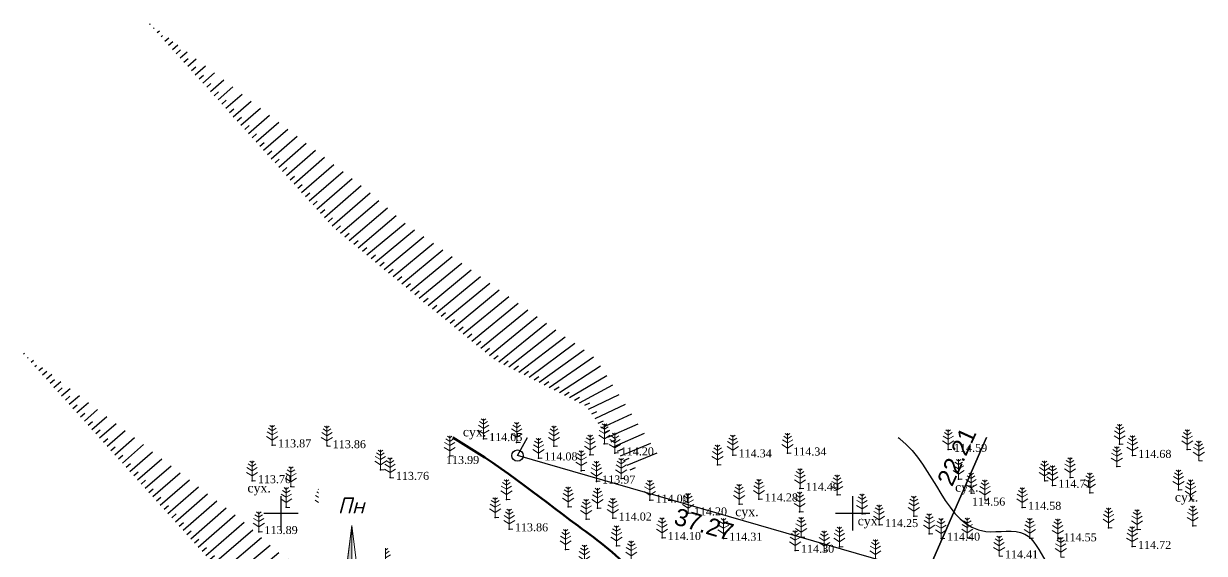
# Model space of a CAD drawing. Header units: millimetres. Extents: x 5405527 to 5405632, y 5524826 to 5524943.
# Drawn here: x 5405527.5 to 5405630.8, y 5524896.5 to 5524942.8 of the extents above; entities that cross this region are included whole.
import ezdxf
from ezdxf.enums import TextEntityAlignment as Align

# ---------------------------------------------------------------- set-up
doc = ezdxf.new("R2010")
doc.units = ezdxf.units.MM
doc.set_wipeout_variables(frame=1)
doc.linetypes.add('0', pattern=[0])
for name, color, linetype, lineweight in [('#Лист (текст_ПН)', 250, 'Continuous', 0), ('#Штамп', 250, 'Continuous', 0), ('11900000', 1, 'Continuous', 30), ('ТОЧКИ', 7, 'Continuous', 30)]:
    doc.layers.add(name, color=color, linetype=linetype, lineweight=lineweight)
for name, color, linetype in [('горизонтали', 42, 'Continuous'), ('Ділянки_Межі', 10, 'Continuous'), ('надписи', 7, 'Continuous'), ('Откос', 7, 'Continuous'), ('отметки', 7, 'Continuous'), ('промеры', 185, 'Continuous'), ('Растительность', 7, 'Continuous')]:
    doc.layers.add(name, color=color, linetype=linetype)
doc.styles.get("Standard").update_dxf_attribs({"font": 'arial.ttf'})
doc.styles.add('times', font='times.ttf')
doc.styles.add('Мой_Топо', font='isocpeui.ttf')

# ---------------------------------------------------------------- blocks, each defined once
blk = doc.blocks.new('A$C51FE15A3')
at = {"layer": 'Растительность', "color": 94, "lineweight": 0}
for points in [[(-0.45, 1.17), (0, 0.9), (0.45, 1.17)], [(-0.34, 1.49), (0, 1.27), (0.34, 1.49)], [(-0.2, 1.73), (0, 1.58), (0.2, 1.73)], [(0, 1.75), (0, 0), (0.32, 0)], [(-0.49, 0.75), (0, 0.44), (0.49, 0.75)]]:
    blk.add_lwpolyline(points, dxfattribs=at)
blk = doc.blocks.new('Geo_Otkos_1', base_point=(5406079.34, 5525314.65, 108.81))
at = {"color": 0, "lineweight": -2}
for p, q in [((5406080, 5525313.91, 108.81), (5406080.07, 5525313.96, 108.81)), ((5406080.34, 5525313.54, 108.81), (5406080.4, 5525313.6, 108.81)), ((5406080.67, 5525313.18, 108.81), (5406080.87, 5525313.35, 108.81)), ((5406081, 5525312.81, 108.81), (5406081.13, 5525312.93, 108.81)), ((5406081.33, 5525312.44, 108.81), (5406081.67, 5525312.73, 108.81)), ((5406081.66, 5525312.07, 108.81), (5406082.04, 5525312.4, 108.81)), ((5406082, 5525311.71, 108.81), (5406082.47, 5525312.12, 108.81)), ((5406082.33, 5525311.34, 108.81), (5406082.71, 5525311.67, 108.81)), ((5406082.66, 5525310.97, 108.81), (5406083.27, 5525311.5, 108.81)), ((5406082.99, 5525310.6, 108.81), (5406083.37, 5525310.93, 108.81)), ((5406083.33, 5525310.24, 108.81), (5406084.08, 5525310.89, 108.81)), ((5406083.66, 5525309.87, 108.81), (5406084.04, 5525310.2, 108.81)), ((5406083.99, 5525309.5, 108.81), (5406084.88, 5525310.27, 108.81)), ((5406084.32, 5525309.13, 108.81), (5406084.7, 5525309.46, 108.81)), ((5406084.65, 5525308.77, 108.81), (5406085.68, 5525309.66, 108.81)), ((5406085.32, 5525308.03, 108.81), (5406086.48, 5525309.04, 108.81)), ((5406084.99, 5525308.4, 108.81), (5406085.36, 5525308.73, 108.81)), ((5406085.98, 5525307.3, 108.81), (5406087.28, 5525308.43, 108.81)), ((5406085.65, 5525307.66, 108.81), (5406086.03, 5525307.99, 108.81)), ((5406086.32, 5525306.93, 108.81), (5406086.69, 5525307.26, 108.81)), ((5406086.65, 5525306.56, 108.81), (5406088.09, 5525307.81, 108.81)), ((5406087.31, 5525305.83, 108.81), (5406088.89, 5525307.2, 108.81)), ((5406086.98, 5525306.19, 108.81), (5406087.36, 5525306.52, 108.81)), ((5406087.98, 5525305.09, 108.81), (5406089.69, 5525306.58, 108.81)), ((5406088.64, 5525304.36, 108.81), (5406090.49, 5525305.97, 108.81)), ((5406087.64, 5525305.46, 108.81), (5406088.02, 5525305.79, 108.81)), ((5406088.31, 5525304.72, 108.81), (5406088.69, 5525305.05, 108.81)), ((5406089.3, 5525303.62, 108.81), (5406091.29, 5525305.35, 108.81)), ((5406088.97, 5525303.99, 108.81), (5406089.35, 5525304.32, 108.81)), ((5406089.97, 5525302.89, 108.81), (5406092.09, 5525304.74, 108.81)), ((5406090.63, 5525302.15, 108.81), (5406092.9, 5525304.12, 108.81)), ((5406089.64, 5525303.26, 108.81), (5406090.01, 5525303.58, 108.81)), ((5406090.3, 5525302.52, 108.81), (5406090.68, 5525302.85, 108.81)), ((5406091.3, 5525301.42, 108.81), (5406093.7, 5525303.51, 108.81)), ((5406091.96, 5525300.68, 108.81), (5406094.5, 5525302.89, 108.81)), ((5406090.97, 5525301.79, 108.81), (5406091.34, 5525302.11, 108.81)), ((5406092.63, 5525299.95, 108.81), (5406095.3, 5525302.28, 108.81)), ((5406091.63, 5525301.05, 108.81), (5406092.01, 5525301.38, 108.81)), ((5406093.29, 5525299.21, 108.81), (5406096.1, 5525301.66, 108.81)), ((5406093.95, 5525298.48, 108.81), (5406096.91, 5525301.05, 108.81)), ((5406092.29, 5525300.32, 108.81), (5406092.67, 5525300.64, 108.81)), ((5406092.96, 5525299.58, 108.81), (5406093.34, 5525299.91, 108.81)), ((5406094.62, 5525297.74, 108.81), (5406097.71, 5525300.43, 108.81)), ((5406095.28, 5525297.01, 108.81), (5406098.51, 5525299.82, 108.81)), ((5406093.62, 5525298.85, 108.81), (5406094, 5525299.17, 108.81)), ((5406095.95, 5525296.27, 108.81), (5406099.29, 5525299.18, 108.81)), ((5406094.29, 5525298.11, 108.81), (5406094.66, 5525298.44, 108.81)), ((5406094.95, 5525297.38, 108.81), (5406095.33, 5525297.7, 108.81)), ((5406096.7, 5525295.63, 108.81), (5406100.05, 5525298.51, 108.81)), ((5406097.46, 5525295, 108.81), (5406100.81, 5525297.85, 108.81)), ((5406095.62, 5525296.64, 108.81), (5406095.99, 5525296.97, 108.81)), ((5406098.23, 5525294.37, 108.81), (5406101.57, 5525297.18, 108.81)), ((5406096.32, 5525295.94, 108.81), (5406096.69, 5525296.27, 108.81)), ((5406097.08, 5525295.31, 108.81), (5406097.46, 5525295.64, 108.81)), ((5406098.99, 5525293.74, 108.81), (5406102.34, 5525296.53, 108.81)), ((5406099.76, 5525293.11, 108.81), (5406103.17, 5525295.94, 108.81)), ((5406097.85, 5525294.68, 108.81), (5406098.23, 5525295.01, 108.81)), ((5406100.52, 5525292.48, 108.81), (5406103.99, 5525295.36, 108.81)), ((5406101.29, 5525291.85, 108.81), (5406104.81, 5525294.78, 108.81)), ((5406098.61, 5525294.06, 108.81), (5406098.99, 5525294.38, 108.81)), ((5406099.37, 5525293.43, 108.81), (5406099.76, 5525293.75, 108.81)), ((5406102.05, 5525291.22, 108.81), (5406105.64, 5525294.19, 108.81)), ((5406102.82, 5525290.59, 108.81), (5406106.46, 5525293.61, 108.81)), ((5406100.14, 5525292.8, 108.81), (5406100.52, 5525293.12, 108.81)), ((5406103.58, 5525289.96, 108.81), (5406107.29, 5525293.02, 108.81)), ((5406100.9, 5525292.17, 108.81), (5406101.29, 5525292.49, 108.81)), ((5406101.67, 5525291.54, 108.81), (5406102.05, 5525291.86, 108.81)), ((5406104.35, 5525289.33, 108.81), (5406108.11, 5525292.44, 108.81)), ((5406105.11, 5525288.71, 108.81), (5406108.94, 5525291.85, 108.81)), ((5406102.43, 5525290.91, 108.81), (5406102.82, 5525291.23, 108.81)), ((5406103.2, 5525290.28, 108.81), (5406103.58, 5525290.6, 108.81)), ((5406105.88, 5525288.08, 108.81), (5406109.76, 5525291.27, 108.81)), ((5406106.65, 5525287.45, 108.81), (5406110.58, 5525290.68, 108.81)), ((5406103.96, 5525289.65, 108.81), (5406104.35, 5525289.97, 108.81)), ((5406107.42, 5525286.83, 108.81), (5406111.41, 5525290.1, 108.81)), ((5406108.18, 5525286.2, 108.81), (5406112.23, 5525289.51, 108.81)), ((5406104.73, 5525289.02, 108.81), (5406105.12, 5525289.34, 108.81)), ((5406105.5, 5525288.39, 108.81), (5406105.88, 5525288.71, 108.81)), ((5406108.95, 5525285.58, 108.81), (5406113.06, 5525288.93, 108.81)), ((5406106.27, 5525287.77, 108.81), (5406106.65, 5525288.09, 108.81)), ((5406107.03, 5525287.14, 108.81), (5406107.42, 5525287.46, 108.81)), ((5406109.72, 5525284.95, 108.81), (5406113.88, 5525288.35, 108.81)), ((5406110.53, 5525284.39, 108.81), (5406114.71, 5525287.76, 108.81)), ((5406107.8, 5525286.52, 108.81), (5406108.19, 5525286.83, 108.81)), ((5406111.42, 5525283.95, 108.81), (5406115.53, 5525287.18, 108.81)), ((5406112.3, 5525283.5, 108.81), (5406116.35, 5525286.59, 108.81)), ((5406108.57, 5525285.89, 108.81), (5406108.95, 5525286.21, 108.81)), ((5406109.33, 5525285.26, 108.81), (5406109.72, 5525285.58, 108.81)), ((5406113.18, 5525283.05, 108.81), (5406117.18, 5525286.01, 108.81)), ((5406114.07, 5525282.6, 108.81), (5406118, 5525285.43, 108.81)), ((5406110.1, 5525284.64, 108.81), (5406110.49, 5525284.95, 108.81)), ((5406110.97, 5525284.17, 108.81), (5406111.36, 5525284.48, 108.81)), ((5406114.95, 5525282.16, 108.81), (5406118.82, 5525284.84, 108.81)), ((5406111.86, 5525283.72, 108.81), (5406112.25, 5525284.03, 108.81)), ((5406112.74, 5525283.28, 108.81), (5406113.14, 5525283.58, 108.81)), ((5406115.84, 5525281.71, 108.81), (5406119.43, 5525284.05, 108.81)), ((5406113.63, 5525282.83, 108.81), (5406114.03, 5525283.12, 108.81)), ((5406114.51, 5525282.38, 108.81), (5406114.92, 5525282.67, 108.81)), ((5406115.39, 5525281.93, 108.81), (5406115.81, 5525282.21, 108.81)), ((5406116.72, 5525281.26, 108.81), (5406119.98, 5525283.21, 108.81)), ((5406117.6, 5525280.82, 108.81), (5406120.52, 5525282.37, 108.81)), ((5406116.28, 5525281.49, 108.81), (5406116.7, 5525281.75, 108.81)), ((5406117.16, 5525281.04, 108.81), (5406117.6, 5525281.29, 108.81)), ((5406118.39, 5525280.26, 108.81), (5406121.07, 5525281.52, 108.81)), ((5406118.05, 5525280.59, 108.81), (5406118.49, 5525280.81, 108.81)), ((5406118.95, 5525279.44, 108.81), (5406121.62, 5525280.68, 108.81)), ((5406118.67, 5525279.85, 108.81), (5406119.12, 5525280.06, 108.81)), ((5406119.23, 5525279.03, 108.81), (5406119.68, 5525279.24, 108.81)), ((5406119.51, 5525278.62, 108.81), (5406122.17, 5525279.83, 108.81)), ((5406119.79, 5525278.21, 108.81), (5406120.25, 5525278.42, 108.81)), ((5406120.07, 5525277.81, 108.81), (5406122.73, 5525278.98, 108.81)), ((5406120.63, 5525276.99, 108.81), (5406123.28, 5525278.14, 108.81)), ((5406120.35, 5525277.4, 108.81), (5406120.81, 5525277.6, 108.81)), ((5406121.19, 5525276.17, 108.81), (5406123.83, 5525277.29, 108.81)), ((5406120.91, 5525276.58, 108.81), (5406121.37, 5525276.78, 108.81)), ((5406121.75, 5525275.36, 108.81), (5406124.38, 5525276.44, 108.81)), ((5406121.47, 5525275.76, 108.81), (5406121.93, 5525275.96, 108.81)), ((5406122.03, 5525274.95, 108.81), (5406122.5, 5525275.14, 108.81))]:
    blk.add_line(p, q, dxfattribs=at)
blk = doc.blocks.new('*U7')
at = {"color": 0}
for points in [[(-0.113, 0), (-0.109, -0.029), (-0.097, -0.056)], [(-0.113, 0), (-0.097, -0.056), (0, 0)], [(-0.097, -0.056), (0, -0.113), (0, 0)], [(-0.097, -0.056), (-0.08, -0.08), (-0.056, -0.097)], [(-0.097, -0.056), (-0.056, -0.097), (0, -0.113)], [(-0.056, -0.097), (-0.029, -0.109), (0, -0.113)]]:
    blk.add_solid(points, dxfattribs=at)
blk = doc.blocks.new('*U8')
at = {"color": 0}
for points in [[(0, 0), (0.097, 0.056), (0, 0.113)], [(0.097, 0.056), (0.029, 0.109), (0, 0.113)], [(0, 0), (0.113, 0), (0.097, 0.056)], [(0.097, 0.056), (0.056, 0.097), (0.029, 0.109)], [(0.097, 0.056), (0.08, 0.08), (0.056, 0.097)], [(0.113, 0), (0.109, 0.029), (0.097, 0.056)]]:
    blk.add_solid(points, dxfattribs=at)
blk = doc.blocks.new('*U9')
at = {"color": 0}
for points in [[(0, -1.136), (0.021, -1.138), (0, -0.288)], [(0.021, -1.138), (0.042, -1.142), (0, -0.288)], [(0.042, -1.142), (0.062, -1.15), (0, -0.288)], [(0.062, -1.15), (0.081, -1.16), (0, -0.288)], [(0.081, -1.16), (0.098, -1.173), (0, -0.288)], [(0.098, -1.173), (0.113, -1.188), (0, -0.288)]]:
    blk.add_solid(points, dxfattribs=at)
blk = doc.blocks.new('*U10')
at = {"color": 0}
for points in [[(-0.113, 0.297), (-0.098, 0.312), (0, 1.197)], [(-0.098, 0.312), (-0.081, 0.325), (0, 1.197)], [(-0.081, 0.325), (-0.062, 0.335), (0, 1.197)], [(-0.062, 0.335), (-0.042, 0.343), (0, 1.197)], [(-0.042, 0.343), (-0.021, 0.347), (0, 1.197)], [(-0.021, 0.347), (0, 0.349), (0, 1.197)]]:
    blk.add_solid(points, dxfattribs=at)
blk = doc.blocks.new('#Північ')
at = {"color": 7}
blk.add_wipeout([(-2.9, 10.63), (2.9, 10.63), (2.9, -7.98), (-2.9, -7.98)], dxfattribs=at).dxf.layer = '#Лист (текст_ПН)'
at = {"layer": '#Лист (текст_ПН)'}
for p, q in [((-0.66, 1.75), (0, 7.04)), ((0, 7.04), (0, 2.05)), ((0, 7.04), (0.66, 1.75)), ((0, 1.34), (0, 0.81)), ((-1.34, 0), (-0.81, 0)), ((-0.66, 0), (0.66, 0)), ((0, 0.66), (0, -0.66)), ((1.34, 0), (0.81, 0)), ((0, -1.34), (0, -0.81)), ((-0.66, -6.99), (0, -1.69)), ((0, -1.69), (0.66, -6.99)), ((0, -1.69), (0, -6.69))]:
    blk.add_line(p, q, dxfattribs=at)
at = {"layer": '#Лист (текст_ПН)', "flags": 128}
for points in [[(0, 7.04), (-0.66, 1.75, -0.218585), (0, 2.05)], [(0, 0), (-0.66, 0, 0.414214), (0, -0.66)]]:
    blk.add_lwpolyline(points, format="xyb", close=True, dxfattribs=at)
at = {"layer": '#Лист (текст_ПН)'}
blk.add_circle((0, 0), 0.662, dxfattribs=at)
for centre in [(0, 1.18), (0, -7.56)]:
    blk.add_arc(centre, 0.874, 40.6798, 139.3202, dxfattribs=at)
at = {"layer": '#Лист (текст_ПН)', "xscale": 5.883850111352785, "yscale": 5.883850111352785, "zscale": 5.883850111352785}
for name in ['*U10', '*U7', '*U8', '*U9']:
    blk.add_blockref(name, (0, 0), dxfattribs=at)
at = {"layer": '#Лист (текст_ПН)', "style": 'Мой_Топо'}
blk.add_text('Пн', height=1.4, dxfattribs=at).set_placement((-1.22, 8.08))

msp = doc.modelspace()

# ---------------------------------------------------------------- linework, layer by layer
at = {"layer": '11900000', "color": 0, "linetype": '0', "lineweight": 15, "ltscale": 0.7}
for points in [[(5405550, 5524898.5), (5405550, 5524901.5)], [(5405550, 5524898.5), (5405550, 5524901.5)], [(5405550, 5524898.5), (5405550, 5524901.5)], [(5405550, 5524898.5), (5405550, 5524901.5)], [(5405550, 5524898.5), (5405550, 5524901.5)], [(5405550, 5524898.5), (5405550, 5524901.5)], [(5405550, 5524898.5), (5405550, 5524901.5)], [(5405550, 5524898.5), (5405550, 5524901.5)], [(5405550, 5524898.5), (5405550, 5524901.5)], [(5405550, 5524898.5), (5405550, 5524901.5)], [(5405550, 5524898.5), (5405550, 5524901.5)], [(5405600, 5524898.5), (5405600, 5524901.5)], [(5405600, 5524898.5), (5405600, 5524901.5)], [(5405600, 5524898.5), (5405600, 5524901.5)], [(5405600, 5524898.5), (5405600, 5524901.5)], [(5405600, 5524898.5), (5405600, 5524901.5)], [(5405600, 5524898.5), (5405600, 5524901.5)], [(5405600, 5524898.5), (5405600, 5524901.5)], [(5405600, 5524898.5), (5405600, 5524901.5)], [(5405548.5, 5524900), (5405551.5, 5524900)], [(5405548.5, 5524900), (5405551.5, 5524900)], [(5405548.5, 5524900), (5405551.5, 5524900)], [(5405548.5, 5524900), (5405551.5, 5524900)], [(5405548.5, 5524900), (5405551.5, 5524900)], [(5405548.5, 5524900), (5405551.5, 5524900)], [(5405548.5, 5524900), (5405551.5, 5524900)], [(5405548.5, 5524900), (5405551.5, 5524900)], [(5405548.5, 5524900), (5405551.5, 5524900)], [(5405548.5, 5524900), (5405551.5, 5524900)], [(5405548.5, 5524900), (5405551.5, 5524900)], [(5405598.5, 5524900), (5405601.5, 5524900)], [(5405598.5, 5524900), (5405601.5, 5524900)], [(5405598.5, 5524900), (5405601.5, 5524900)], [(5405598.5, 5524900), (5405601.5, 5524900)], [(5405598.5, 5524900), (5405601.5, 5524900)]]:
    msp.add_lwpolyline(points, dxfattribs=at)
at = {"layer": '11900000', "linetype": '0', "lineweight": 15, "ltscale": 0.7}
for points in [[(5405550, 5524898.5), (5405550, 5524901.5)], [(5405550, 5524898.5), (5405550, 5524901.5)], [(5405550, 5524898.5), (5405550, 5524901.5)], [(5405600, 5524898.5), (5405600, 5524901.5)], [(5405548.5, 5524900), (5405551.5, 5524900)], [(5405548.5, 5524900), (5405551.5, 5524900)], [(5405548.5, 5524900), (5405551.5, 5524900)], [(5405548.5, 5524900), (5405551.5, 5524900)], [(5405548.5, 5524900), (5405551.5, 5524900)], [(5405548.5, 5524900), (5405551.5, 5524900)]]:
    msp.add_lwpolyline(points, dxfattribs=at)
at = {"layer": '11900000', "color": 7}
for points in [[(5405550, 5524898.5, 0), (5405550, 5524901.5, 0)], [(5405550, 5524898.5, 0), (5405550, 5524901.5, 0)], [(5405600, 5524898.5, 0), (5405600, 5524901.5, 0)], [(5405600, 5524898.5, 0), (5405600, 5524901.5, 0)], [(5405548.5, 5524900, 0), (5405551.5, 5524900, 0)], [(5405548.5, 5524900, 0), (5405551.5, 5524900, 0)], [(5405598.5, 5524900, 0), (5405601.5, 5524900, 0)], [(5405598.5, 5524900, 0), (5405601.5, 5524900, 0)]]:
    msp.add_polyline3d(points, dxfattribs=at)
at = {"layer": 'горизонтали', "color": 32, "lineweight": 50}
msp.add_open_spline([(5405606.46, 5524869.16), (5405605.88, 5524869.75), (5405604.52, 5524871.09), (5405599.07, 5524873.14), (5405593.86, 5524878.42), (5405589.94, 5524885.3), (5405583.8, 5524888.2), (5405581.69, 5524894.81), (5405574.07, 5524900.18), (5405568.85, 5524904.43), (5405565.01, 5524906.61)], degree=3, knots=[95.517258, 95.517258, 95.517258, 95.517258, 97.981196, 101.219145, 112.663477, 119.411918, 124.483522, 131.95838, 138.574265, 151.941327, 151.941327, 151.941327, 151.941327], dxfattribs=at)
at = {"layer": 'горизонтали', "color": 32}
msp.add_open_spline([(5405603.98, 5524906.61), (5405604.03, 5524906.57), (5405607.21, 5524904.24), (5405608.31, 5524897.15), (5405615.34, 5524898.96), (5405617.75, 5524893.31), (5405623.77, 5524890.89), (5405626.72, 5524885.69), (5405628.21, 5524880.76), (5405622.77, 5524879.38), (5405624.44, 5524872.57), (5405625.96, 5524867.15), (5405628.93, 5524863.67), (5405629.76, 5524862.06), (5405629.82, 5524861.95)], degree=3, knots=[990.233278, 990.233278, 990.233278, 990.233278, 990.407517, 1001.45042, 1004.85445, 1007.86787, 1017.487334, 1022.90954, 1026.380728, 1030.095834, 1035.395338, 1043.1603, 1048.251367, 1048.607705, 1048.607705, 1048.607705, 1048.607705], dxfattribs=at)
at = {"layer": 'Ділянки_Межі', "lineweight": 25}
msp.add_lwpolyline([(5405629.82, 5524888.23), (5405606.49, 5524894.7), (5405570.68, 5524905.04), (5405571.56, 5524906.61)], dxfattribs=at)
at = {"layer": 'Ділянки_Межі'}
for points in [[(5405611.71, 5524906.61), (5405606.49, 5524894.7), (5405570.68, 5524905.04)], [(5405570.68, 5524905.04), (5405571.56, 5524906.61)], [(5405606.49, 5524894.7), (5405611.71, 5524906.61)]]:
    msp.add_lwpolyline(points, dxfattribs=at)
at = {"layer": 'отметки', "color": 7}
for p in [(5405567.7, 5524906.51, 114.05), (5405549.23, 5524905.96, 113.87), (5405554.02, 5524905.89, 113.86), (5405570.6, 5524906.2, 114.04), (5405573.86, 5524905.87, 114.14), (5405578.27, 5524906.08, 114.18), (5405608.35, 5524905.57, 114.59), (5405623.34, 5524906.03, 114.75), (5405629.26, 5524905.57, 114.83), (5405564.75, 5524905.01, 113.99), (5405572.52, 5524904.82, 114.08), (5405577.02, 5524905.11, 114.1), (5405579.2, 5524905.26, 114.2), (5405589.51, 5524905.09, 114.34), (5405594.29, 5524905.25, 114.34), (5405624.46, 5524905.04, 114.68), (5405558.7, 5524903.8, 113.75), (5405576.26, 5524903.72, 114.12), (5405588.17, 5524904.22, 114.31), (5405623.09, 5524904.08, 114.76), (5405547.47, 5524902.83, 113.7), (5405550.87, 5524902.34, 113.77), (5405559.54, 5524903.12, 113.76), (5405577.58, 5524902.8, 113.97), (5405577.59, 5524902.78, 114.1), (5405579.74, 5524903.05, 114.11), (5405609.26, 5524902.98, 114.53), (5405616.79, 5524902.82, 114.72), (5405617.47, 5524902.43, 114.71), (5405619, 5524903.13, 114.83), (5405569.71, 5524901.2, 113.97), (5405591.8, 5524901.23, 114.28), (5405595.38, 5524902.16, 114.49), (5405598.63, 5524901.6, 114.43), (5405610.35, 5524901.77, 114.56), (5405611.57, 5524901.17, 114.63), (5405620.73, 5524901.78, 114.78), (5405628.49, 5524902.04, 114.76), (5405629.55, 5524901.18, 114.73), (5405550.46, 5524900.52, 113.71), (5405553.47, 5524900.4, 113.72), (5405575.1, 5524900.56, 114.04), (5405577.67, 5524900.45, 114.06), (5405582.25, 5524901.13, 114.09), (5405590.06, 5524900.79, 114.33), (5405595.35, 5524900.11, 114.37), (5405614.83, 5524900.5, 114.58), (5405554.56, 5524899.44, 113.69), (5405568.73, 5524899.63, 113.88), (5405576.68, 5524899.48, 114.03), (5405579.02, 5524899.56, 114.02), (5405585.6, 5524900.01, 114.2), (5405600.81, 5524899.94, 114.35), (5405605.35, 5524899.75, 114.42), (5405548.05, 5524898.38, 113.89), (5405569.95, 5524898.62, 113.86), (5405602.31, 5524898.99, 114.25), (5405606.69, 5524898.21, 114.36), (5405622.38, 5524898.72, 114.76), (5405624.87, 5524898.58, 114.67), (5405629.73, 5524898.89, 114.8), (5405579.33, 5524897.16, 114.06), (5405583.32, 5524897.86, 114.1), (5405588.69, 5524897.8, 114.31), (5405595.47, 5524897.91, 114.36), (5405598.84, 5524897.06, 114.31), (5405607.73, 5524897.8, 114.4), (5405610.03, 5524897.85, 114.42), (5405615.5, 5524897.82, 114.5), (5405617.93, 5524897.75, 114.55), (5405624.44, 5524897.08, 114.72), (5405557.54, 5524896.7, 113.68), (5405574.88, 5524896.84, 113.91), (5405594.97, 5524896.74, 114.3), (5405597.52, 5524896.7, 114.29)]:
    msp.add_point(p, dxfattribs=at)
at = {"layer": 'ТОЧКИ'}
msp.add_circle((5405570.68, 5524905.04), 0.5, dxfattribs=at)

# ---------------------------------------------------------------- block references
at = {"layer": 'Откос', "color": 7}
for p in [(5405537.85, 5524943.5, 102.36), (5405526.82, 5524914.68, 100.01)]:
    msp.add_blockref('Geo_Otkos_1', p, dxfattribs=at)
at = {"layer": 'Растительность', "color": 7}
for p in [(5405549.23, 5524905.95, 113.87), (5405554.01, 5524905.88, 113.86), (5405567.71, 5524906.52, 114.05), (5405570.61, 5524906.2, 114.04), (5405573.87, 5524905.88, 114.14), (5405578.28, 5524906.08, 114.18), (5405623.34, 5524906.03, 114.75), (5405564.75, 5524905.01, 113.99), (5405572.52, 5524904.82, 114.08), (5405577.03, 5524905.11, 114.1), (5405579.2, 5524905.27, 114.2), (5405589.51, 5524905.09, 114.34), (5405594.3, 5524905.25, 114.34), (5405608.35, 5524905.57, 114.59), (5405624.46, 5524905.04, 114.68), (5405629.26, 5524905.57, 114.83), (5405630.26, 5524904.58, 114.88), (5405558.69, 5524903.79, 113.75), (5405576.26, 5524903.73, 114.12), (5405588.18, 5524904.22, 114.31), (5405623.09, 5524904.08, 114.76), (5405547.46, 5524902.82, 113.7), (5405559.53, 5524903.11, 113.76), (5405577.58, 5524902.8, 113.97), (5405579.75, 5524903.05, 114.11), (5405609.26, 5524902.98, 114.54), (5405616.78, 5524902.82, 114.72), (5405619, 5524903.13, 114.83), (5405550.87, 5524902.32, 113.77), (5405595.39, 5524902.16, 114.49), (5405598.63, 5524901.6, 114.43), (5405610.35, 5524901.77, 114.56), (5405617.47, 5524902.43, 114.71), (5405620.73, 5524901.78, 114.78), (5405628.49, 5524902.04, 114.76), (5405550.46, 5524900.51, 113.71), (5405569.71, 5524901.2, 113.97), (5405575.11, 5524900.56, 114.04), (5405577.68, 5524900.45, 114.06), (5405582.25, 5524901.14, 114.09), (5405590.07, 5524900.79, 114.33), (5405591.8, 5524901.23, 114.28), (5405611.56, 5524901.17, 114.63), (5405614.83, 5524900.5, 114.58), (5405629.55, 5524901.18, 114.74), (5405553.46, 5524900.39, 113.72), (5405554.55, 5524899.43, 113.69), (5405568.73, 5524899.63, 113.88), (5405576.69, 5524899.48, 114.03), (5405579.02, 5524899.57, 114.02), (5405585.61, 5524900.01, 114.2), (5405595.36, 5524900.11, 114.37), (5405600.81, 5524899.94, 114.35), (5405605.34, 5524899.75, 114.42), (5405548.05, 5524898.38, 113.89), (5405569.96, 5524898.62, 113.86), (5405602.3, 5524898.99, 114.25), (5405622.38, 5524898.72, 114.76), (5405624.86, 5524898.58, 114.67), (5405629.73, 5524898.89, 114.8), (5405583.32, 5524897.86, 114.1), (5405588.7, 5524897.8, 114.31), (5405595.48, 5524897.91, 114.36), (5405606.69, 5524898.21, 114.36), (5405607.72, 5524897.8, 114.4), (5405610.02, 5524897.85, 114.42), (5405615.49, 5524897.82, 114.5), (5405617.93, 5524897.75, 114.55), (5405557.54, 5524896.7, 113.68), (5405574.89, 5524896.84, 113.91), (5405579.34, 5524897.16, 114.06), (5405594.97, 5524896.74, 114.3), (5405597.51, 5524896.7, 114.29), (5405598.83, 5524897.06, 114.31), (5405624.44, 5524897.08, 114.72), (5405576.53, 5524895.47, 113.96), (5405580.63, 5524895.84, 114.04), (5405601.98, 5524895.95, 114.31), (5405612.8, 5524896.26, 114.41), (5405618.19, 5524896.16, 114.55), (5405554.78, 5524895.12, 113.59), (5405559.13, 5524895.19, 113.66)]:
    msp.add_blockref('A$C51FE15A3', p, dxfattribs=at)

# ---------------------------------------------------------------- texts
at = {"layer": 'надписи', "color": 7, "style": 'times'}
for p in [(5405565.9, 5524907.52, 111.86), (5405547.06, 5524902.62, 111.86), (5405608.95, 5524902.69, 111.86), (5405628.17, 5524901.82, 111.86), (5405589.72, 5524900.54, 111.86), (5405600.43, 5524899.74, 111.86)]:
    msp.add_text('сух.', height=0.8, dxfattribs=at).set_placement(p, align=Align.TOP_LEFT)
at = {"layer": 'отметки', "color": 7, "style": 'times'}
for s, p in [('113.87', (5405549.73, 5524906.46, 113.87)), ('113.86', (5405554.52, 5524906.39, 113.86)), ('114.05', (5405568.2, 5524907.01, 114.05)), ('114.08', (5405573.02, 5524905.32, 114.08)), ('114.20', (5405579.7, 5524905.76, 114.2)), ('114.34', (5405590.01, 5524905.59, 114.34)), ('114.34', (5405594.79, 5524905.75, 114.34)), ('114.59', (5405608.85, 5524906.07, 114.59)), ('114.68', (5405624.96, 5524905.54, 114.68)), ('113.99', (5405564.42, 5524905.01, 113.99)), ('113.70', (5405547.97, 5524903.33, 113.7)), ('113.76', (5405560.04, 5524903.62, 113.76)), ('113.97', (5405578.08, 5524903.3, 113.97)), ('114.49', (5405595.88, 5524902.66, 114.49)), ('114.71', (5405617.97, 5524902.93, 114.71)), ('114.09', (5405582.75, 5524901.63, 114.09)), ('114.28', (5405592.3, 5524901.73, 114.28)), ('114.56', (5405610.43, 5524901.37, 114.56)), ('114.20', (5405586.1, 5524900.51, 114.2)), ('114.58', (5405615.33, 5524901, 114.58)), ('113.69', (5405555.06, 5524899.94, 113.69)), ('113.86', (5405570.45, 5524899.12, 113.86)), ('114.02', (5405579.52, 5524900.06, 114.02)), ('114.25', (5405602.81, 5524899.49, 114.25)), ('113.89', (5405548.55, 5524898.88, 113.89)), ('114.10', (5405583.82, 5524898.36, 114.1)), ('114.31', (5405589.19, 5524898.3, 114.31)), ('114.40', (5405608.23, 5524898.3, 114.4)), ('114.55', (5405618.43, 5524898.25, 114.55)), ('114.30', (5405595.47, 5524897.24, 114.3)), ('114.72', (5405624.94, 5524897.58, 114.72)), ('114.41', (5405613.31, 5524896.76, 114.41))]:
    msp.add_text(s, height=0.7, dxfattribs=at).set_placement(p, align=Align.TOP_LEFT)
at = {"layer": 'промеры', "char_height": 1.5, "attachment_point": 1}
for s, insert, rotation in [('22.21', (5405607.32, 5524902.88), 65.4793), ('37.27', (5405584.69, 5524900.5), 343.4026)]:
    msp.add_mtext(s, dxfattribs=dict(at, insert=insert, rotation=rotation))

# ---------------------------------------------------------------- next in the draw order: block references
at = {"layer": '#Штамп'}
msp.add_blockref('#Північ', (5405556.18, 5524891.9, 112.89), dxfattribs=at)

doc.saveas('drawing.dxf')
